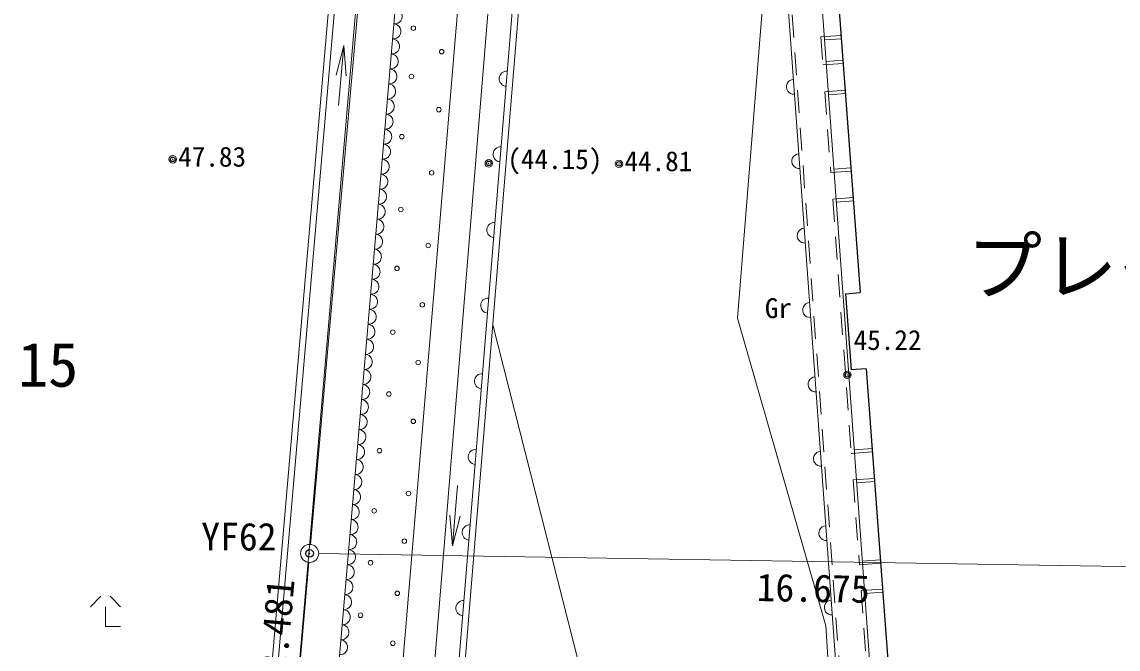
# Model space of a CAD drawing. Units: millimetres, scale not verified. Extents: x -29071210 to -28860960, y -117775216 to -117329466.
# Drawn here: x -29035473 to -29017341, y -117582657 to -117572285 of the extents above; entities that cross this region are included whole.
import ezdxf
from ezdxf.enums import TextEntityAlignment as Align

# ---------------------------------------------------------------- set-up
doc = ezdxf.new("R2010")
doc.units = ezdxf.units.MM
doc.header["$LTSCALE"] = 250
doc.header["$PDMODE"] = 32
doc.header["$PDSIZE"] = 125
doc.linetypes.add('USER4', pattern=[2.5, 1.5, -1])
for name, color, linetype, lineweight in [('S-SUV', 7, 'Continuous', 13), ('S-SUV-HTXT', 7, 'Continuous', 13), ('S-SUV-ROW', 7, 'Continuous', 15), ('S-SUV-SRVR', 3, 'Continuous', 13), ('S-SUV-STR', 1, 'Continuous', 25)]:
    doc.layers.add(name, color=color, linetype=linetype, lineweight=lineweight)
doc.layers.add('S-SUV-BMK', color=7, linetype='Continuous')
doc.styles.add('ＭＳ ゴシック', font='')
doc.styles.get('ＭＳ ゴシック').set_extended_font_data('MS Gothic')

# ---------------------------------------------------------------- blocks, each defined once
blk = doc.blocks.new('ﾌﾟﾛｯﾄﾏｰｸ-03_1')
at = {"color": 3, "linetype": 'Continuous', "lineweight": 25}
blk.add_circle((0, 0), 0.5, dxfattribs=at)
at = {"color": 3}
blk.add_point((0, 0), dxfattribs=at)
blk = doc.blocks.new('竹林')
at = {"color": 7, "linetype": 'Continuous', "lineweight": 13}
for p, q in [((-1, 0.3), (-0.3, 1)), ((0.3, 1), (1, 0.3)), ((0, 0.3), (0, -1)), ((0, -1), (1, -1))]:
    blk.add_line(p, q, dxfattribs=at)
blk = doc.blocks.new('open_arrow')
at = {"color": 0, "linetype": 'Continuous', "lineweight": -2}
blk.add_lwpolyline([(7.5, 1.25), (0, 0), (7.5, -1.25)], dxfattribs=at)
blk = doc.blocks.new('ﾌﾟﾛｯﾄﾏｰｸ-03')
at = {"color": 7, "linetype": 'Continuous', "lineweight": 15}
blk.add_circle((0, 0), 0.5, dxfattribs=at)
at = {"color": 7}
blk.add_point((0, 0), dxfattribs=at)

msp = doc.modelspace()

# ---------------------------------------------------------------- linework, layer by layer
at = {"layer": 'S-SUV'}
for p, q in [((-29021868.9, -117584800.9), (-29023016, -117569053)), ((-29022457.5, -117569011.6), (-29021351.2, -117584200.2)), ((-29023638, -117577184), (-29023000.8, -117569261.6)), ((-29022256.2, -117572532.3), (-29021925.3, -117572507.5)), ((-29022197.2, -117572583), (-29021921.2, -117572562.3)), ((-29030233.7, -117573669.4), (-29030147.7, -117572673.1)), ((-29022171.4, -117572938), (-29021894.6, -117572917.2)), ((-29022222.4, -117572997), (-29021890.5, -117572972.1)), ((-29022190.1, -117573440.3), (-29021857.3, -117573415.4)), ((-29022131.1, -117573491.1), (-29021853.2, -117573470.2)), ((-29022092.8, -117574776.6), (-29021757.1, -117574751.4)), ((-29022041.8, -117574717.6), (-29021761.2, -117574696.6)), ((-29022060.8, -117575214.9), (-29021724.3, -117575189.6)), ((-29022001.8, -117575265.6), (-29021720.1, -117575244.5)), ((-29022175, -117582272), (-29023638, -117577184)), ((-29021754.3, -117579423.3), (-29021406.7, -117579397.6)), ((-29021703.4, -117579364.4), (-29021410.8, -117579342.7)), ((-29028268.8, -117579952.2), (-29028349.9, -117580948.9)), ((-29021722.5, -117579859.5), (-29021374.4, -117579833.6)), ((-29021663.7, -117579910.3), (-29021370.3, -117579888.5)), ((-29021620.3, -117581262.9), (-29021270.3, -117581237)), ((-29021569.4, -117581204), (-29021274.3, -117581182.1)), ((-29021589.2, -117581689.9), (-29021238.6, -117581663.9)), ((-29021530.3, -117581740.7), (-29021234.6, -117581718.7)), ((-29022011, -117584987), (-29022175, -117582272))]:
    msp.add_line(p, q, dxfattribs=at)
at = {"layer": 'S-SUV', "linetype": 'USER4'}
for p, q in [((-29022961.2, -117569049), (-29021818, -117584741.9)), ((-29022256.2, -117572532.3), (-29022222.4, -117572997)), ((-29022190.1, -117573440.3), (-29022092.8, -117574776.6)), ((-29022060.8, -117575214.9), (-29021754.3, -117579423.3)), ((-29021722.5, -117579859.5), (-29021620.3, -117581262.9)), ((-29021589.2, -117581689.9), (-29021402, -117584259.2))]:
    msp.add_line(p, q, dxfattribs=at)
at = {"layer": 'S-SUV'}
for points in [[(-29030327, -117583993), (-29029054, -117569243), (-29028457, -117562381), (-29028360, -117562389), (-29028353, -117562087), (-29028433, -117562046), (-29027519, -117552333)], [(-29026165.3, -117552522.2), (-29027445.3, -117568247.3), (-29028795.9, -117584720.5), (-29017024.6, -117595916.3), (-29008934.1, -117603612.7), (-28996672, -117603510.4), (-28989082.3, -117605015.5)], [(-29025769.2, -117552586.7), (-29027046.7, -117568279.9), (-29028381.6, -117584562.5), (-29016748.9, -117595626.5), (-29008775.6, -117603211.3), (-28996634.4, -117603110.1), (-28989004.5, -117604623.1)], [(-29025670.2, -117552602.8), (-29026947, -117568288), (-29028278, -117584523), (-29016680, -117595554), (-29008736, -117603111), (-28996625, -117603010), (-28988984.8, -117604525)], [(-29029300, -117584391), (-29027955, -117568373), (-29026668.5, -117552752.8)], [(-29031426.6, -117583941), (-29030149.9, -117569148), (-29029553.2, -117562289.8)], [(-29031326.6, -117583945.7), (-29030050.3, -117569156.7), (-29029453.6, -117562298.2)], [(-29030976.8, -117583962.3), (-29029701.6, -117569186.9), (-29029104.8, -117562327.6)], [(-29022746.2, -117589784.4), (-29024510, -117586970), (-29026166, -117583263), (-29027685.5, -117577295.9)]]:
    msp.add_lwpolyline(points, dxfattribs=at)
for centre in [(-29028997.5, -117572388.2), (-29028528.8, -117572777), (-29029029.5, -117573187.1), (-29028576.7, -117573735.7), (-29029189.6, -117574183.2), (-29028693.9, -117574779.6), (-29029205.2, -117575386.8), (-29028752.5, -117575983.4), (-29029269.2, -117576361.5), (-29028848.7, -117576963.5), (-29029338.4, -117577416.1), (-29028917.6, -117577916.8), (-29029402.3, -117578438.8), (-29028997.9, -117578891.6), (-29029556.8, -117579376.2), (-29029077.4, -117580084.6), (-29029647.3, -117580372.2), (-29029147, -117580872.9), (-29029705.9, -117581229.7), (-29029263.8, -117581735.7), (-29029871.4, -117582098), (-29029338.4, -117582561.3)]:
    msp.add_circle(centre, 37.5, dxfattribs=at)
for centre, radius, start, end in [((-29029308.3, -117572193.1), 124.7, 264.9163, 85.21831), ((-29029329.7, -117572441.6), 124.7, 264.9163, 85.21831), ((-29029351.2, -117572690), 124.7, 264.9163, 85.21831), ((-29029372.6, -117572938.4), 124.7, 264.9163, 85.21831), ((-29029394, -117573186.8), 124.7, 264.9163, 85.21831), ((-29027451.6, -117573224.7), 125.5, 85.53917, 265.0872), ((-29022704, -117573358.6), 123.3, 93.40022, 274.93228), ((-29029415.5, -117573435.2), 124.7, 264.9163, 85.21831), ((-29029436.9, -117573683.7), 124.7, 264.9163, 85.21831), ((-29029458.4, -117573932.1), 124.7, 264.9163, 85.21831), ((-29029479.8, -117574180.5), 124.7, 264.9163, 85.21831), ((-29029501.2, -117574428.9), 124.7, 264.9163, 85.21831), ((-29027554.1, -117574475.5), 125.5, 85.53917, 265.0872), ((-29029522.7, -117574677.3), 124.7, 264.9163, 85.21831), ((-29022614.4, -117574588.7), 123.3, 93.40022, 274.93228), ((-29029544.1, -117574925.8), 124.7, 264.9163, 85.21831), ((-29029565.6, -117575174.2), 124.7, 264.9163, 85.21831), ((-29029587, -117575422.6), 124.7, 264.9163, 85.21831), ((-29029608.4, -117575671), 124.7, 264.9163, 85.21831), ((-29027656.6, -117575726.2), 125.5, 85.53917, 265.0872), ((-29029629.9, -117575919.4), 124.7, 264.9163, 85.21831), ((-29022524.8, -117575818.9), 123.3, 93.40022, 274.93228), ((-29029651.3, -117576167.8), 124.7, 264.9163, 85.21831), ((-29029672.8, -117576416.3), 124.7, 264.9163, 85.21831), ((-29029694.2, -117576664.7), 124.7, 264.9163, 85.21831), ((-29029715.6, -117576913.1), 124.7, 264.9163, 85.21831), ((-29027759.2, -117576976.9), 125.5, 85.53917, 265.0872), ((-29022435.2, -117577049), 123.3, 93.40022, 274.93228), ((-29029737.1, -117577161.5), 124.7, 264.9163, 85.21831), ((-29029758.5, -117577409.9), 124.7, 264.9163, 85.21831), ((-29029780, -117577658.4), 124.7, 264.9163, 85.21831), ((-29029801.4, -117577906.8), 124.7, 264.9163, 85.21831), ((-29029822.8, -117578155.2), 124.7, 264.9163, 85.21831), ((-29027861.7, -117578227.7), 125.5, 85.53917, 265.0872), ((-29022345.6, -117578279.2), 123.3, 93.40022, 274.93228), ((-29029844.3, -117578403.6), 124.7, 264.9163, 85.21831), ((-29029865.7, -117578652), 124.7, 264.9163, 85.21831), ((-29029887.2, -117578900.4), 124.7, 264.9163, 85.21831), ((-29029908.6, -117579148.9), 124.7, 264.9163, 85.21831), ((-29029930, -117579397.3), 124.7, 264.9163, 85.21831), ((-29027964.3, -117579478.4), 125.5, 85.53917, 265.0872), ((-29022256, -117579509.3), 123.3, 93.40022, 274.93228), ((-29029951.5, -117579645.7), 124.7, 264.9163, 85.21831), ((-29029972.9, -117579894.1), 124.7, 264.9163, 85.21831), ((-29029994.4, -117580142.5), 124.7, 264.9163, 85.21831), ((-29030015.8, -117580391), 124.7, 264.9163, 85.21831), ((-29030037.2, -117580639.4), 124.7, 264.9163, 85.21831), ((-29028066.8, -117580729.2), 125.5, 85.53917, 265.0872), ((-29022166.4, -117580739.4), 123.3, 93.40022, 274.93228), ((-29030058.7, -117580887.8), 124.7, 264.9163, 85.21831), ((-29030080.1, -117581136.2), 124.7, 264.9163, 85.21831), ((-29030101.6, -117581384.6), 124.7, 264.9163, 85.21831), ((-29030123, -117581633.1), 124.7, 264.9163, 85.21831), ((-29030144.4, -117581881.5), 124.7, 264.9163, 85.21831), ((-29030165.9, -117582129.9), 124.7, 264.9163, 85.21831), ((-29028169.3, -117581979.9), 125.5, 85.53917, 265.0872), ((-29022076.8, -117581969.6), 123.3, 93.40022, 274.93228), ((-29030187.3, -117582378.3), 124.7, 264.9163, 85.21831), ((-29030208.8, -117582626.7), 124.7, 264.9163, 85.21831)]:
    msp.add_arc(centre, radius, start, end, dxfattribs=at)
at = {"layer": 'S-SUV-ROW'}
for p, q in [((-29030700.8, -117580926.3), (-29028377.2, -117554683.4)), ((-29014191.3, -117581344.7), (-29030564.1, -117581078.1)), ((-29030919.7, -117583398.5), (-29030727.3, -117581225.1))]:
    msp.add_line(p, q, dxfattribs=at)
at = {"layer": 'S-SUV-STR'}
for p, q in [((-29021999.5, -117571520.8), (-29021606.5, -117576761.9)), ((-29021850, -117576780), (-29021606.5, -117576761.9)), ((-29021849.5, -117576780), (-29021756.1, -117578039.4)), ((-29021508.8, -117578021), (-29021756.1, -117578039.4)), ((-29021508.8, -117578021), (-29021069.9, -117583938.7))]:
    msp.add_line(p, q, dxfattribs=at)

# ---------------------------------------------------------------- block references
at = {"layer": 'S-SUV', "xscale": 66.7, "yscale": 66.7}
for p, rotation in [((-29030147.7, -117572673.1), 265.1), ((-29028349.9, -117580948.9), 85.3)]:
    msp.add_blockref('open_arrow', p, dxfattribs=dict(at, rotation=rotation))
at = {"layer": 'S-SUV', "xscale": 250, "yscale": 250}
msp.add_blockref('竹林', (-29034090.6, -117582031.8), dxfattribs=at)
at = {"layer": 'S-SUV-BMK', "xscale": 300, "yscale": 300}
msp.add_blockref('ﾌﾟﾛｯﾄﾏｰｸ-03', (-29030714.1, -117581075.7), dxfattribs=at)
at = {"layer": 'S-SUV-SRVR', "xscale": 75, "yscale": 75}
for p in [(-29032978, -117574557), (-29027749.8, -117574623.9), (-29025597, -117574632), (-29021817.5, -117578121.8)]:
    msp.add_blockref('ﾌﾟﾛｯﾄﾏｰｸ-03_1', p, dxfattribs=at)

# ---------------------------------------------------------------- texts
at = {"layer": 'S-SUV-BMK', "style": 'ＭＳ ゴシック'}
msp.add_text('YF62', height=458.2, dxfattribs=at).set_placement((-29032507.3, -117580568.6), align=Align.TOP_LEFT)
at = {"layer": 'S-SUV-HTXT', "style": 'ＭＳ ゴシック'}
msp.add_text('プレイルーム', height=916.4, dxfattribs=at).set_placement((-29016097.6, -117576321.2), align=Align.MIDDLE_CENTER)
msp.add_text('Gr', height=329.9, dxfattribs=at).set_placement((-29023183.8, -117577283.1), align=Align.BOTTOM_LEFT)
msp.add_text('15', height=733.1, dxfattribs=at).set_placement((-29034540, -117578538.3), align=Align.BOTTOM_RIGHT)
for s, rotation, p in [('16.675', 359.067, (-29022384.8, -117581648.9)), ('2.481', 84.94, (-29031259.3, -117582273.2))]:
    msp.add_text(s, height=458.2, rotation=rotation, dxfattribs=at).set_placement(p, align=Align.MIDDLE_CENTER)
at = {"layer": 'S-SUV-SRVR', "style": 'ＭＳ ゴシック'}
for s, p in [('47.83', (-29032887.1, -117574777.2)), ('44.81', (-29025506.1, -117574852.2)), ('45.22', (-29021714.9, -117577808.9))]:
    msp.add_text(s, height=329.9, dxfattribs=at).set_placement(p, align=Align.BOTTOM_LEFT)
msp.add_text('(44.15)', height=329.9, dxfattribs=at).set_placement((-29026657.3, -117574818.4), align=Align.BOTTOM_CENTER)

doc.saveas('drawing.dxf')
